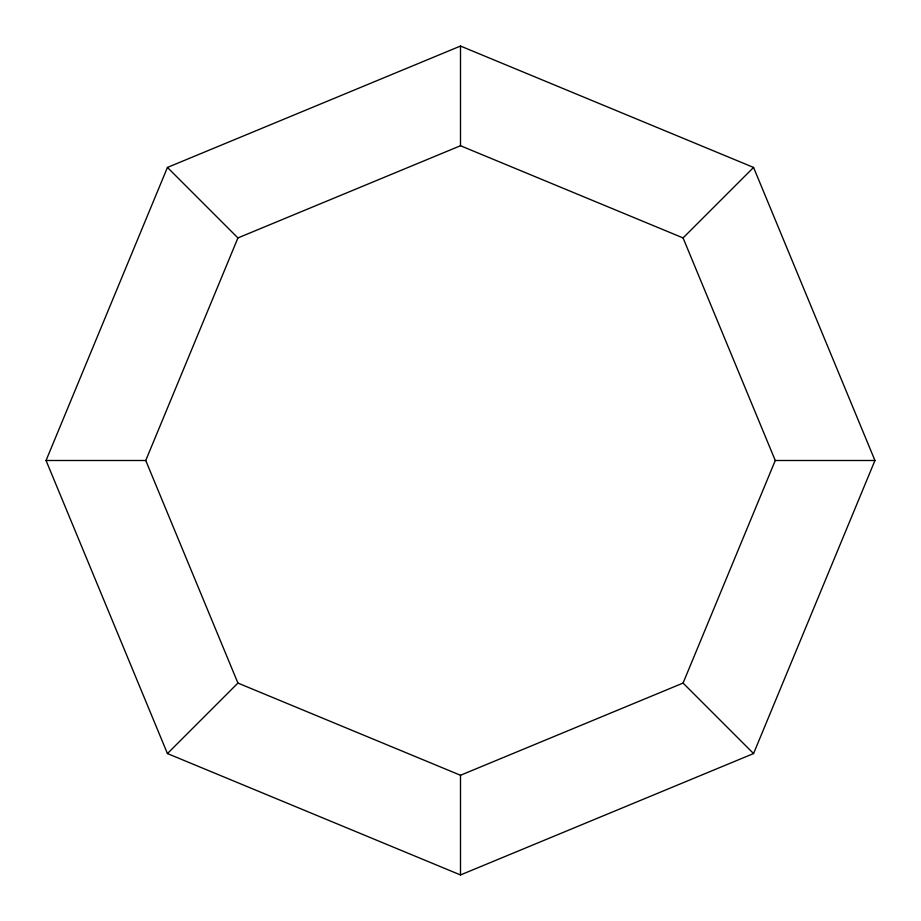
<?xml version="1.0" encoding="UTF-8"?>
<svg xmlns="http://www.w3.org/2000/svg" width="921" height="921" viewBox="0 0 921 921"><rect width="100%" height="100%" fill="white"/><g stroke="black" fill="none" stroke-linecap="round" stroke-linejoin="round"><path stroke-width="1.38" d="M46.05 460.5L167.438 167.438L460.5 46.05L753.562 167.438L874.95 460.5L753.562 753.562L460.5 874.95L167.438 753.562L46.05 460.5L145.737 460.5L237.929 237.929L460.5 145.737L683.071 237.929L775.263 460.5L683.071 683.071L460.5 775.263L237.929 683.071L145.737 460.5M167.438 753.562L237.929 683.071M683.071 237.929L753.562 167.438M775.263 460.5L874.95 460.5M167.438 167.438L237.929 237.929M683.071 683.071L753.562 753.562M460.5 46.05L460.5 145.737M460.5 775.263L460.5 874.95"/></g></svg>
